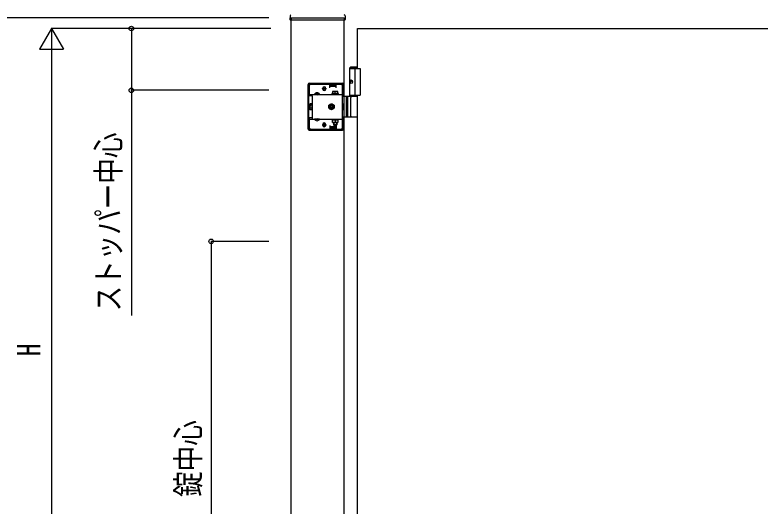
# Model space of a CAD drawing. Units: millimetres, scale not verified. Extents: x -4205 to 4205, y -2970 to 2970.
# Drawn here: x -3499 to -2098, y 713 to 1636 of the extents above; entities that cross this region are included whole.
import ezdxf
from ezdxf.enums import TextEntityAlignment as Align

# ---------------------------------------------------------------- set-up
doc = ezdxf.new("R2010")
doc.units = ezdxf.units.MM
doc.header["$LTSCALE"] = 12
doc.layers.add('0-4_YKK_A1', color=4, linetype='Continuous')
doc.layers.add('0-5_YKK_D', color=6, linetype='Continuous')
doc.styles.add('ＭＳ ゴシック', font='')
doc.styles.get('ＭＳ ゴシック').set_extended_font_data('MS Gothic')

msp = doc.modelspace()

# ---------------------------------------------------------------- linework, layer by layer
at = {"layer": '0-4_YKK_A1'}
for p, q in [((-2981.73, 1634.42), (-2982.08, 1627.76)), ((-2981.58, 1627.23), (-2878.38, 1627.23)), ((-2979.98, 1630.73), (-2979.98, 1627.23)), ((-2979.98, 330.73), (-2979.98, 1627.23)), ((-2879.98, 330.73), (-2879.98, 1627.23)), ((-2878.23, 1634.42), (-2877.88, 1627.76)), ((-2854.98, 1535.73), (-2854.98, 1610.73)), ((-2867.48, 1538.73), (-2869.48, 1536.73)), ((-2869.48, 1482.73), (-2869.48, 1536.73)), ((-2869.48, 1536.73), (-2854.98, 1536.73)), ((-2867.48, 1538.73), (-2854.98, 1538.73)), ((-2859.98, 1535.73), (-2859.98, 1485.73)), ((-2868.18, 1512.83), (-2868.78, 1512.83)), ((-2947.98, 1421.73), (-2947.98, 1505.73)), ((-2946.48, 1421.73), (-2946.48, 1505.73)), ((-2945.98, 1507.73), (-2882.98, 1507.73)), ((-2945.98, 1506.23), (-2882.98, 1506.23)), ((-2945.98, 1502.73), (-2945.98, 1484.43)), ((-2906.98, 1505.73), (-2942.98, 1505.73)), ((-2917.48, 1493.73), (-2917.48, 1501.73)), ((-2906.98, 1499.23), (-2906.98, 1505.73)), ((-2894.98, 1504.73), (-2906.98, 1504.73)), ((-2894.98, 1501.73), (-2906.98, 1501.73)), ((-2905.98, 1503.23), (-2905.98, 1506.23)), ((-2905.98, 1503.23), (-2895.98, 1503.23)), ((-2895.98, 1503.23), (-2895.98, 1506.23)), ((-2894.98, 1499.23), (-2894.98, 1505.73)), ((-2885.98, 1505.73), (-2894.98, 1505.73)), ((-2891.48, 1506.23), (-2891.48, 1507.73)), ((-2883.48, 1506.23), (-2883.48, 1507.73)), ((-2882.98, 1424.73), (-2882.98, 1502.73)), ((-2882.48, 1482.73), (-2882.48, 1505.73)), ((-2880.98, 1482.73), (-2880.98, 1505.73)), ((-2868.18, 1508.63), (-2868.78, 1508.63)), ((-2867.17, 1511.15), (-2867.76, 1511.15)), ((-2867.17, 1510.31), (-2867.76, 1510.31)), ((-2945.98, 1486.93), (-2882.98, 1486.93)), ((-2939.98, 1484.43), (-2939.98, 1486.93)), ((-2935.73, 1487.44), (-2935.73, 1486.93)), ((-2926.23, 1487.44), (-2935.73, 1487.44)), ((-2926.23, 1486.93), (-2935.73, 1486.93)), ((-2933.33, 1489.43), (-2932.13, 1486.96)), ((-2932.13, 1486.96), (-2930.98, 1486.35)), ((-2929.84, 1486.96), (-2930.98, 1486.35)), ((-2928.63, 1489.43), (-2929.84, 1486.96)), ((-2926.23, 1487.44), (-2926.23, 1486.93)), ((-2921.48, 1497.73), (-2913.48, 1497.73)), ((-2920.73, 1497.48), (-2920.73, 1497.98)), ((-2914.23, 1497.48), (-2914.23, 1497.98)), ((-2903.23, 1488.53), (-2903.23, 1486.93)), ((-2890.73, 1488.53), (-2903.23, 1488.53)), ((-2903.23, 1486.93), (-2890.73, 1486.93)), ((-2901.98, 1492.53), (-2901.98, 1488.53)), ((-2891.98, 1492.53), (-2901.98, 1492.53)), ((-2901.98, 1488.53), (-2891.98, 1488.53)), ((-2896.98, 1488.53), (-2896.98, 1492.1)), ((-2891.98, 1488.53), (-2891.98, 1492.53)), ((-2890.73, 1486.93), (-2890.73, 1488.53)), ((-2869.48, 1485.73), (-2849.98, 1485.73)), ((-2854.98, 535.73), (-2854.98, 1485.73)), ((-2939.98, 1484.43), (-2945.98, 1484.43)), ((-2939.98, 1484.43), (-2939.98, 1443.03)), ((-2879.98, 1482.73), (-2882.98, 1482.73)), ((-2882.48, 1484.43), (-2880.98, 1484.43)), ((-2854.98, 1482.73), (-2879.98, 1482.73)), ((-2875.98, 1482.73), (-2875.98, 1444.73)), ((-2873.48, 1482.73), (-2873.48, 1444.73)), ((-2867.79, 1446.23), (-2867.79, 1481.23)), ((-2944.28, 1468.73), (-2943.83, 1469.5)), ((-2944.28, 1468.73), (-2944.28, 1458.73)), ((-2944.28, 1458.73), (-2943.83, 1457.96)), ((-2940.28, 1469.5), (-2943.83, 1469.5)), ((-2940.28, 1466.62), (-2943.83, 1466.62)), ((-2940.28, 1460.84), (-2943.83, 1460.84)), ((-2940.28, 1457.96), (-2943.83, 1457.96)), ((-2940.28, 1457.96), (-2940.28, 1469.5)), ((-2940.28, 1467.63), (-2939.98, 1467.63)), ((-2940.28, 1459.83), (-2940.28, 1467.63)), ((-2940.28, 1459.83), (-2939.98, 1459.83)), ((-2908.98, 1466.62), (-2903.98, 1469.5)), ((-2908.98, 1460.84), (-2908.98, 1466.62)), ((-2903.98, 1457.96), (-2908.98, 1460.84)), ((-2907.13, 1464.33), (-2905.89, 1464.33)), ((-2907.13, 1463.13), (-2907.13, 1464.33)), ((-2905.89, 1463.13), (-2907.13, 1463.13)), ((-2904.58, 1465.64), (-2904.58, 1466.88)), ((-2904.58, 1466.88), (-2903.38, 1466.88)), ((-2903.98, 1469.5), (-2898.98, 1466.62)), ((-2898.98, 1460.84), (-2903.98, 1457.96)), ((-2903.38, 1466.88), (-2903.38, 1465.64)), ((-2903.38, 1461.82), (-2903.38, 1460.58)), ((-2900.83, 1463.13), (-2902.07, 1463.13)), ((-2898.98, 1466.62), (-2898.98, 1460.84)), ((-2939.98, 1443.03), (-2945.98, 1443.03)), ((-2945.98, 1443.03), (-2945.98, 1424.73)), ((-2939.98, 1443.03), (-2939.98, 1440.53)), ((-2882.98, 1444.73), (-2879.98, 1444.73)), ((-2882.48, 1421.73), (-2882.48, 1444.73)), ((-2882.48, 1443.03), (-2880.98, 1443.03)), ((-2880.98, 1421.73), (-2880.98, 1444.73)), ((-2879.98, 1444.73), (-2854.98, 1444.73)), ((-2945.98, 1440.53), (-2882.98, 1440.53)), ((-2926.23, 1440.53), (-2935.73, 1440.53)), ((-2935.73, 1440.02), (-2935.73, 1440.53)), ((-2926.23, 1440.02), (-2935.73, 1440.02)), ((-2933.33, 1438.03), (-2932.13, 1440.5)), ((-2932.13, 1440.5), (-2930.98, 1441.11)), ((-2929.84, 1440.5), (-2930.98, 1441.11)), ((-2928.63, 1438.03), (-2929.84, 1440.5)), ((-2926.23, 1440.02), (-2926.23, 1440.53)), ((-2921.48, 1429.73), (-2913.48, 1429.73)), ((-2920.73, 1429.98), (-2920.73, 1429.48)), ((-2917.48, 1433.73), (-2917.48, 1425.73)), ((-2914.23, 1429.98), (-2914.23, 1429.48)), ((-2903.23, 1440.53), (-2890.73, 1440.53)), ((-2903.23, 1438.93), (-2903.23, 1440.53)), ((-2890.73, 1438.93), (-2903.23, 1438.93)), ((-2901.98, 1433.93), (-2901.98, 1438.93)), ((-2901.98, 1438.93), (-2891.98, 1438.93)), ((-2891.98, 1433.93), (-2901.98, 1433.93)), ((-2900.18, 1440.53), (-2900.18, 1438.93)), ((-2899.98, 1433.93), (-2899.98, 1429.53)), ((-2899.98, 1429.53), (-2898.98, 1428.53)), ((-2893.98, 1429.53), (-2899.98, 1429.53)), ((-2899.44, 1433.93), (-2899.44, 1428.99)), ((-2896.98, 1438.93), (-2896.98, 1434.36)), ((-2893.98, 1429.53), (-2894.98, 1428.53)), ((-2894.52, 1433.93), (-2894.52, 1428.99)), ((-2893.98, 1433.93), (-2893.98, 1429.53)), ((-2893.78, 1440.53), (-2893.78, 1438.93)), ((-2891.98, 1438.93), (-2891.98, 1433.93)), ((-2890.73, 1440.53), (-2890.73, 1438.93)), ((-2945.98, 1421.23), (-2882.98, 1421.23)), ((-2945.98, 1419.73), (-2882.98, 1419.73)), ((-2942.98, 1421.73), (-2906.98, 1421.73)), ((-2906.98, 1428.23), (-2906.98, 1421.73)), ((-2894.98, 1425.73), (-2906.98, 1425.73)), ((-2894.98, 1422.73), (-2906.98, 1422.73)), ((-2905.98, 1424.23), (-2905.98, 1421.23)), ((-2905.98, 1424.23), (-2895.98, 1424.23)), ((-2894.98, 1428.53), (-2898.98, 1428.53)), ((-2895.98, 1424.23), (-2895.98, 1421.23)), ((-2894.98, 1428.23), (-2894.98, 1421.73)), ((-2894.98, 1421.73), (-2885.98, 1421.73)), ((-2891.48, 1419.73), (-2891.48, 1421.23)), ((-2883.48, 1419.73), (-2883.48, 1421.23))]:
    msp.add_line(p, q, dxfattribs=at)
for points in [[(-2979.98, 1630.73), (-2879.98, 1630.73), (-2879.98, 1627.23)], [(-2854.98, 1610.73), (-2054.98, 1610.73), (-2054.98, 410.73), (-2854.98, 410.73), (-2854.98, 485.73)], [(-2869.48, 1535.73), (-2849.98, 1535.73), (-2849.98, 1485.73)], [(-2868.89, 1511.99), (-2868.92, 1511.83), (-2868.96, 1511.67), (-2869.03, 1511.52), (-2869.11, 1511.4), (-2869.21, 1511.29), (-2869.27, 1511.24)], [(-2869.27, 1510.22), (-2869.21, 1510.17), (-2869.11, 1510.06), (-2869.03, 1509.94), (-2868.96, 1509.79), (-2868.92, 1509.63), (-2868.89, 1509.47)], [(-2867.76, 1511.15), (-2867.87, 1511.17), (-2867.98, 1511.21), (-2868.08, 1511.29), (-2868.17, 1511.4), (-2868.24, 1511.52), (-2868.28, 1511.67), (-2868.3, 1511.83), (-2868.3, 1511.99)], [(-2868.3, 1509.47), (-2868.3, 1509.63), (-2868.28, 1509.79), (-2868.24, 1509.94), (-2868.17, 1510.06), (-2868.08, 1510.17), (-2867.98, 1510.25), (-2867.87, 1510.29), (-2867.76, 1510.31)], [(-2903.38, 1460.58), (-2904.58, 1460.58), (-2904.58, 1461.82)], [(-2902.07, 1464.33), (-2900.83, 1464.33), (-2900.83, 1463.13)], [(-2882.98, 1458.63), (-2880.98, 1458.63), (-2880.98, 1468.83), (-2882.98, 1468.83)]]:
    msp.add_lwpolyline(points, dxfattribs=at)
for centre, radius, start, end in [((-2981.58, 1627.73), 0.5, 177, 270), ((-2979.73, 1634.31), 2, 99.0011, 177), ((-2880.23, 1634.31), 2, 3, 80.9989), ((-2878.38, 1627.73), 0.5, 270, 3), ((-2945.98, 1505.73), 2, 90, 180), ((-2945.98, 1505.73), 0.5, 90, 180), ((-2942.98, 1502.73), 3, 90, 180), ((-2917.48, 1497.98), 3.25, 0, 180), ((-2885.98, 1502.73), 3, 0, 90), ((-2882.98, 1505.73), 2, 0, 90), ((-2882.98, 1505.73), 0.5, 0, 90), ((-2930.98, 1484.16), 5.77, 34.65097, 145.34903), ((-2917.48, 1497.48), 3.25, 180, 0), ((-2899.48, 1485.1), 7.43, 70.34714, 109.65286), ((-2894.48, 1485.1), 7.43, 70.34714, 109.65286), ((-2866.29, 1481.23), 1.5, 90, 180), ((-2941.72, 1468.06), 2.56, 145.61575, 214.38425), ((-2934.73, 1463.73), 9.55, 162.41205, 197.58795), ((-2941.72, 1459.4), 2.56, 145.61575, 214.38425), ((-2903.98, 1463.73), 5, 103.11701, 349.84078), ((-2903.98, 1463.73), 4.3, 96.72822, 356.22957), ((-2905.89, 1465.64), 1.31, 270, 0), ((-2905.89, 1461.82), 1.31, 0, 90), ((-2903.98, 1463.73), 5, 349.84078, 103.11701), ((-2903.98, 1463.73), 4.3, 356.22957, 96.72822), ((-2902.07, 1465.64), 1.31, 180, 270), ((-2902.07, 1461.82), 1.31, 90, 180), ((-2866.29, 1446.23), 1.5, 180, 270), ((-2930.98, 1443.3), 5.77, 214.65097, 325.34903), ((-2917.48, 1429.98), 3.25, 0, 180), ((-2917.48, 1429.48), 3.25, 180, 0), ((-2899.48, 1441.36), 7.43, 250.34714, 289.65286), ((-2894.48, 1441.36), 7.43, 250.34714, 289.65286), ((-2945.98, 1421.73), 2, 180, 270), ((-2945.98, 1421.73), 0.5, 180, 270), ((-2942.98, 1424.73), 3, 180, 270), ((-2885.98, 1424.73), 3, 270, 0), ((-2882.98, 1421.73), 0.5, 270, 0), ((-2882.98, 1421.73), 2, 270, 0)]:
    msp.add_arc(centre, radius, start, end, dxfattribs=at)
msp.add_ellipse((-2866.82, 1510.73), major_axis=(0, -3.5), ratio=0.707107, dxfattribs=at)
for centre, start_param, end_param in [((-2862.59, 1510.73), 1.3352921, 1.4303349), ((-2862, 1510.73), 1.3352921, 1.4303349), ((-2862.59, 1510.73), 1.7112577, 1.8063006), ((-2862, 1510.73), 1.7112577, 1.8063006), ((-2860.81, 1510.73), 1.5241127, 1.6174799)]:
    msp.add_ellipse(centre, major_axis=(0, 9), ratio=0.707107, start_param=start_param, end_param=end_param, dxfattribs=at)
at = {"layer": '0-5_YKK_D'}
for p, q in [((-3021.36, 1630.73), (-3580.98, 1630.73)), ((-3429.98, 1610.73), (-3452.48, 1571.76)), ((-3021.36, 1610.73), (-3430.98, 1610.73)), ((-3429.98, 1610.73), (-3407.48, 1571.76)), ((-3429.98, 1610.73), (-3429.98, 1532.79)), ((-3017.88, 1610.73), (-3280.98, 1610.73)), ((-3452.48, 1571.76), (-3407.48, 1571.76)), ((-3429.98, 1565.73), (-3429.98, 455.73)), ((-3021.36, 1494.6), (-3280.98, 1494.6)), ((-3021.36, 1210.73), (-3130.98, 1210.73)), ((-3129.98, 1210.73), (-3129.98, 410.73))]:
    msp.add_line(p, q, dxfattribs=at)
msp.add_lwpolyline([(-3279.98, 1610.73), (-3279.98, 1494.6), (-3279.98, 1071.2)], dxfattribs=at)
for centre in [(-3279.98, 1610.73), (-3279.98, 1494.6), (-3129.98, 1210.73)]:
    msp.add_circle(centre, 4.25, dxfattribs=at)

# ---------------------------------------------------------------- texts
at = {"layer": '0-5_YKK_D', "style": 'ＭＳ ゴシック', "width": 0.8}
for s, p in [('ストッパー中心', (-3287.98, 1079.2)), ('H', (-3437.98, 994.73)), ('錠中心', (-3137.98, 730.73))]:
    msp.add_text(s, height=43.99, rotation=90, dxfattribs=at).set_placement(p, align=Align.BOTTOM_LEFT)

doc.saveas('drawing.dxf')
